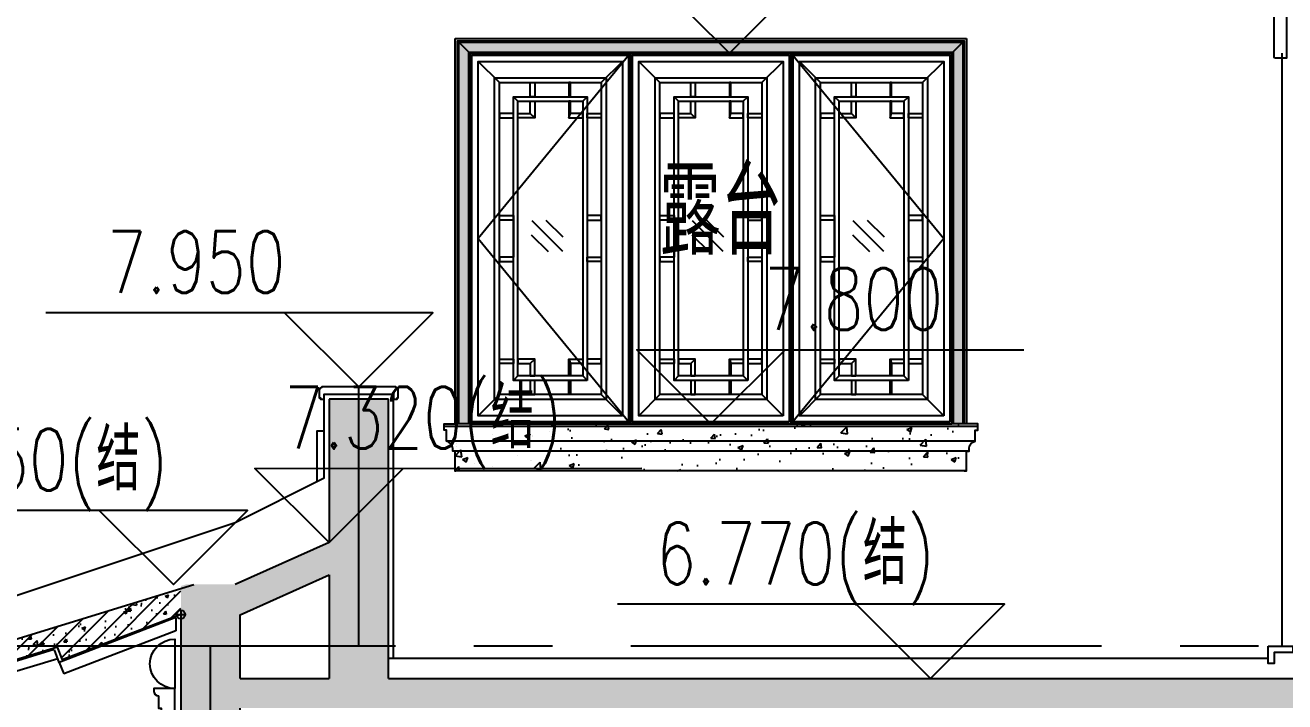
# Model space of a CAD drawing. Extents: x 296441 to 853063, y 459050 to 1117990.
# Drawn here: x 661229 to 666327, y 975146 to 977884 of the extents above; entities that cross this region are included whole.
import ezdxf

# ---------------------------------------------------------------- set-up
doc = ezdxf.new("R2010")
doc.units = 0
doc.header["$LTSCALE"] = 1000
for name, pattern in [('14-GRID$0$CENTER2', [28.575000000000003, 19.05, -3.175, 3.175, -3.175]), ('CENTER-1', [10, 6.25, -1.25, 1.25, -1.25]), ('E1-SECT-6.000-16-24$0$HIDDEN2', [4.762499999999999, 3.175, -1.5875]), ('HIDDEN', [0.375, 0.25, -0.125])]:
    doc.linetypes.add(name, pattern=pattern)
for name, color, linetype in [('0-hatch', 8, 'Continuous'), ('00-景观-剖', 6, 'Continuous'), ('00-景观-看', 7, 'Continuous'), ('12-SEC1$0$CT-01-S$0$A-ELEV-HEVY', 2, 'Continuous'), ('12-SEC1$0$E1-SECT-6.000-16-24$0$A-WALL', 1, 'Continuous'), ('12-SEC1$0$E1-SECT-6.000-16-24$0$CT-01-S$0$A-ELEV-HEVY', 2, 'Continuous'), ('14-ELEV$0$G-XREF', 2, 'Continuous'), ('14-GRID$0$G-GRID', 9, '14-GRID$0$CENTER2'), ('1wt', 30, 'Continuous'), ('95', 95, 'Continuous'), ('DIM_IDEN', 3, 'Continuous'), ('E1-SECT-6.000-16-24$0$$0$A-ELEV-HEVY', 2, 'Continuous'), ('E1-SECT-6.000-16-24$0$4HATCH(填充)', 254, 'Continuous'), ('E1-SECT-6.000-16-24$0$A-ELEV-HDDN', 161, 'E1-SECT-6.000-16-24$0$HIDDEN2'), ('E1-SECT-6.000-16-24$0$A-ELEV-HEVY', 2, 'Continuous'), ('E1-SECT-6.000-16-24$0$A-ELEV-MEDM', 4, 'Continuous'), ('E1-SECT-6.000-16-24$0$A-ELEV-MEDM-HEVY', 2, 'Continuous'), ('E1-SECT-6.000-16-24$0$A-ELEV-XTHIN', 5, 'Continuous'), ('E1-SECT-6.000-16-24$0$A-SECT-FNSH', 6, 'Continuous'), ('E1-SECT-6.000-16-24$0$A-SECT-WOOD', 17, 'Continuous'), ('E1-SECT-6.000-16-24$0$A-WALL', 1, 'Continuous'), ('E1-SECT-6.000-16-24$0$J04$0$A-DETL-FNSH', 6, 'Continuous'), ('E1-SECT-6.000-16-24$0$XJ-01-S$0$A-DETL-STONE', 42, 'Continuous'), ('E1-TEXT-SECT$0$A-ANNO-LEVL', 3, 'Continuous'), ('E1-TEXT-SECT$0$A-ANNO-LEVL-TEXT', 255, 'Continuous'), ('E1-TEXT-SECT$0$A-ROOM-IDEN', 4, 'Continuous'), ('WALL-TYPE-D-2$0$A-ELEV-MEDM-HEVY', 2, 'Continuous'), ('ZT0_默认图层-----PM、LM、DY、JD', 7, 'Continuous'), ('ZT1_通用--Wall---PM、LM、DY、JD', 5, 'Continuous'), ('ZT1_通用--填充---PM、LM、DY、JD', 8, 'Continuous'), ('ZT3_辅材--其他---------------JD', 1, 'Continuous'), ('ZT3_面板--石材板-PM、LM、DY、JD', 45, 'Continuous'), ('ZT批注[疑问]', 1, 'Continuous'), ('主框线', 4, 'Continuous'), ('副框内口线', 6, 'Continuous'), ('花格栅', 6, 'Continuous'), ('铝合金花格条', 5, 'Continuous')]:
    doc.layers.add(name, color=color, linetype=linetype)
doc.layers.add('3GC(钢型材)', color=40, linetype='Continuous', plot=False)
doc.styles.add('E1-TEXT-SECT$0$GOA_01_thin_0.75', font='romans.shx', dxfattribs={"width": 0.75, "bigfont": 'hzdx.shx'})

# ---------------------------------------------------------------- blocks, each defined once
blk = doc.blocks.new('E1-TEXT-SECT')
at = {"layer": 'E1-TEXT-SECT$0$A-ANNO-LEVL'}
for points in [[(5399.999999775901, 9600.00497797958), (5099.999999778345, 9300.004977979348), (4799.999999778694, 9600.004977979464), (6366.129712378955, 9600.004977979464)], [(3300.000000235625, 8249.999999808497), (3600.000000235974, 7949.999999808148), (3900.00000023318, 8249.999999809079), (2333.870287632919, 8249.999999809079)], [(5325.000000112108, 8100.004977257457), (5025.000000109314, 7800.004977257224), (4725.000000109314, 8100.004977258039), (6291.129712715163, 8100.004977257689)], [(3779.999999894178, 7619.999999897904), (3479.999999896274, 7319.999999897322), (3179.999999896041, 7619.99999989802), (4746.129712496651, 7619.99999989802)], [(2550.00689230056, 7450.002272194833), (2850.006892300909, 7150.002272194368), (3150.00689230056, 7450.002272195066), (1583.877179696574, 7450.00227219495)], [(5613.451453823945, 7069.999999994179), (5913.451453823945, 6769.99999999383), (6213.451453823945, 7069.999999993714), (4647.321741220891, 7069.999999993714)]]:
    blk.add_lwpolyline(points, dxfattribs=at)
at = {"layer": 'E1-TEXT-SECT$0$A-ANNO-LEVL-TEXT', "style": 'E1-TEXT-SECT$0$GOA_01_thin_0.75', "width": 0.75}
for s, p in [('7.950', (2580.088807205088, 8330.129222756485)), ('7.800', (5241.339764570817, 8180.134200205328)), ('7.320(结)', (3298.413662777049, 7700.129222846241)), ('7.150(结)', (1702.290842577233, 7530.131495143054)), ('6.770(结)', (4804.320587904542, 7150.129222941352))]:
    blk.add_text(s, height=250.0000000000002, dxfattribs=at).set_placement(p)
at = {"layer": 'E1-TEXT-SECT$0$A-ROOM-IDEN', "style": 'E1-TEXT-SECT$0$GOA_01_thin_0.75', "width": 0.75}
blk.add_text('露台', height=350, dxfattribs=at).set_placement((4815.999999996624, 8484.24379809748))
blk = doc.blocks.new('E1-SECT-6.000-16-24$0$cfdhf')
at = {"layer": 'E1-SECT-6.000-16-24$0$$0$A-ELEV-HEVY'}
blk.add_lwpolyline([(-1.164153218269348e-10, -190.000317406375), (9.999999999883585, -190.000317406375), (9.999999999883585, -110.000317406375), (19.99999999988358, -110.000317406375), (19.99999999988358, -100.000317406375, -0.3620499351813308), (44.99999999988358, -70.00031740637496), (44.99999999988358, -25.00031740637496), (54.99999999988358, -25.00031740637496), (54.99999999988358, -0.0003174063749611378), (0, 0.006060618790797889)], format="xyb", dxfattribs=at)
blk = doc.blocks.new('A$C426C509B')
at = {"layer": '00-景观-看'}
h = blk.add_hatch(dxfattribs=at)
h.set_pattern_fill('木纹03', color=8, scale=50, angle=0.6251909439441085, style=0)
h.set_pattern_definition([(0.6251909439440818, (-1958460.449871429, -140142.0714035945), (98.90290447459256, 101.0851892538646), [5, -95]), (90.62519094394375, (-1958420.83415252, -140106.637030236), (-101.0851892538646, 98.90290447459256), [9.99999999999998, -89.99999999999984]), (45.62519094394411, (-1958440.723847654, -140116.8546634004), (-1.091131925530312, 99.99308791672097), [7.069999999999999, -21.21, 7.069999999999999, -14.14, 49.49999999999999, -42.49999999999999]), (45.62519094394411, (-1958465.395016653, -140147.1256630572), (-1.091142389656762, 99.99404686613094), [7.071, -14.142, 7.071, -113.1]), (45.62519094394411, (-1958430.50621449, -140136.7443585342), (-1.091142389656762, 99.99404686613094), [7.071, -134.3503562]), (45.62519094394411, (-1958420.452252684, -140141.6349466385), (-1.091142389656762, 99.99404686613094), [7.071, -134.3503562]), (45.62519094394411, (-1958435.560473952, -140131.7992133107), (-1.091142389656762, 99.99404686613094), [7.071, -134.3503562]), (45.62519094394411, (-1958440.614733415, -140126.8540680869), (-1.091142389656762, 99.99404686613094), [14.142, -127.2793562]), (45.62519094394411, (-1958416.434578491, -140051.5857473414), (-1.091142389656762, 99.99404686613094), [14.142, -127.2793562]), (45.62519094394411, (-1958450.668695221, -140121.9634799827), (-1.091142389656762, 99.99404686613094), [28.284, -113.1373562]), (45.62519094394411, (-1958455.722954683, -140117.0183347589), (-1.091142389656762, 99.99404686613094), [28.284, -113.1373562]), (45.62519094394411, (-1958391.054166939, -140086.3108781464), (-1.091142389656762, 99.99404686613094), [28.284, -113.1373562]), (45.62519094394411, (-1958460.831771265, -140107.0734871919), (-1.091142389656762, 99.99404686613094), [21.2132, -120.2081562]), (45.62519094394411, (-1958480.994251997, -140092.2926086402), (-1.091142389656762, 99.99404686613094), [21.2132, -120.2081562]), (45.62519094394411, (-1958470.885733072, -140102.1828990877), (-1.091142389656762, 99.99404686613094), [21.2132, -120.2081562]), (45.62519094394411, (-1958406.216945327, -140071.4754424752), (-1.091142389656762, 99.99404686613094), [35.35533999999999, -106.0660162]), (45.62519094394411, (-1958416.270907132, -140066.5848543709), (-1.091142389656762, 99.99404686613094), [35.35533999999999, -106.0660162]), (45.62519094394411, (-1958405.998716849, -140091.4742518479), (-1.091142389656762, 99.99404686613094), [49.4974746, -91.9238815]), (27.1902421439441, (-1958450.559580982, -140131.962884669), (99.99404686380144, 1.091142429640184), [11.180339, -212.426458]), (27.1902421439441, (-1958430.888114326, -140101.7464421319), (99.99404686380144, 1.091142429640184), [11.180339, -212.426458]), (27.1902421439441, (-1958435.77870243, -140111.8004039377), (99.99404686380144, 1.091142429640184), [11.180339, -212.426458]), (27.1902421439441, (-1958455.450169086, -140142.016846475), (99.99404686380144, 1.091142429640184), [22.36067999999999, -201.2461177]), (27.1902421439441, (-1958435.942373788, -140096.8012969082), (99.99404686380144, 1.091142429640184), [33.54101959999999, -190.0657781]), (27.1902421439441, (-1958445.996335595, -140091.9107088039), (99.99404686380144, 1.091142429640184), [44.7213595, -178.8854382]), (27.1902421439441, (-1958456.0502974, -140087.0201206997), (99.99404686380144, 1.091142429640184), [44.7213595, -178.8854382]), (27.1902421439441, (-1958471.376747147, -140057.1855779986), (99.99404686380144, 1.091142429640184), [44.7213595, -178.8854382]), (27.1902421439441, (-1958471.267632908, -140067.1849826851), (99.99404686380144, 1.091142429640184), [55.90169999999999, -167.7050977]), (27.1902421439441, (-1958466.158816326, -140077.1298302521), (99.99404686380144, 1.091142429640184), [55.90169999999999, -167.7050977]), (64.06013976394412, (-1958430.724442967, -140116.7455491615), (-1.091142384536556, 99.99404686429361), [11.18033899999995, -212.4264579999993]), (64.06013976394412, (-1958445.614435758, -140126.9086252064), (-1.091142384536556, 99.99404686429361), [11.18033899999995, -212.4264579999993]), (64.06013976394412, (-1958460.449871429, -140142.0714035945), (-1.091142384536556, 99.99404686429361), [22.3606799999999, -201.2461176999993]), (64.06013976394412, (-1958430.615328729, -140126.744953848), (-1.091142384536556, 99.99404686429361), [22.3606799999999, -201.2461176999993]), (64.06013976394412, (-1958470.394718996, -140147.1802201765), (-1.091142384536556, 99.99404686429361), [33.54101959999981, -190.0657780999993]), (64.06013976394412, (-1958480.394123683, -140147.2893344155), (-1.091142384536556, 99.99404686429361), [44.72135949999982, -178.8854381999992]), (64.06013976394412, (-1958390.454038624, -140141.3076039217), (-1.091142384536556, 99.99404686429361), [44.72135949999982, -178.8854381999992]), (64.06013976394412, (-1958425.561069266, -140131.6900990717), (-1.091142384536556, 99.99404686429361), [44.72135949999982, -178.8854381999992]), (64.06013976394412, (-1958405.453145654, -140141.47127528), (-1.091142384536556, 99.99404686429361), [55.90169999999981, -167.7050976999992]), (64.06013976394412, (-1958415.50710746, -140136.580687176), (-1.091142384536556, 99.99404686429361), [55.90169999999981, -167.7050976999992])])
h.paths.add_polyline_path([(-1008.862377211452, 17.99464702466503), (-1027.955055010971, 12.03900646511465), (-977.3321102564223, -150.2487548242789), (-968.7701919549145, -147.5780080365948), (-969.1890783472918, -109.1905826558359)])
h.paths.add_polyline_path([(-969.1890783472918, -109.1905826558359), (-968.7701919549145, -147.5780080365948), (-958.2394324569032, -144.2931142647285)])
at = {"layer": 'ZT1_通用--填充---PM、LM、DY、JD'}
h = blk.add_hatch(dxfattribs=at)
h.set_pattern_fill('钢筋混凝土', color=256, scale=20)
h.set_pattern_definition([(45, (-983.7864997303113, -71.5139888424892), (-35.35533905932737, 35.35533905932738), []), (49.99999999999999, (-983.7864997303113, -71.5139888424892), (143.4520365201507, -12.55042699651902), [15, -165]), (355, (-983.7864997303113, -71.5139888424892), (-27.7502667226, 150.4384267400024), [12, -132]), (100.4514, (-971.8321637301706, -72.55985684250481), (115.7018763428043, 137.8879084121907), [12.748038, -140.2284224]), (46.18420000000002, (-983.7864997303113, -31.5139888424892), (213.4482097251289, -33.10380286580362), [22.49999999999994, -247.4999999999995]), (96.6356, (-965.9991507302038, -34.2726502425503), (186.9325411097407, 194.8235741800883), [19.1220576, -210.3426]), (351.1842, (-983.7864997303113, -31.5139888424892), (186.9323890267254, 194.8237201850649), [18, -198]), (21, (-963.7864997303113, -41.5139888424892), (119.3814104236923, -80.52377813306776), [15, -165]), (326.0000000000001, (-963.7864997303113, -41.5139888424892), (48.66306638431634, 145.0300090093706), [12, -132]), (71.4514, (-953.8380531300791, -48.22431004256941), (168.044525716298, 64.50609934199048), [12.748038, -140.2284224]), (37.50000000000001, (-983.7864997303113, -71.5139888424892), (2.431971063458134, 66.5787707662623), [0, -130.4, 0, -134, 0, -132.5]), (7.499999999999999, (-983.7864997303113, -71.5139888424892), (52.61390748842972, 78.88234237647205), [0, -76.39999999999999, 0, -127.4, 0, -50.5]), (327.5, (-1028.386499730404, -71.5139888424892), (106.7644872344818, -4.510974346875951), [0, -50, 0, -156, 0, -207]), (317.5, (-1048.386499730404, -71.5139888424892), (116.6372338684772, 20.02099646646354), [0, -65, 0, -103.6, 0, -147])])
h.paths.add_polyline_path([(-981.8829474039376, -1.256782362004742), (-983.7864997303113, 4.854736041510478), (-239.9999618642032, 232.7130178606603), (-239.9999618642032, 128.7431638084818), (-720.0000372938812, -55.51137969084084), (-739.7101990897208, -4.164649551035836), (-959.9999618642032, -71.5139888424892)])
at = {"layer": '00-景观-剖'}
blk.add_lwpolyline([(-1011.41098403139, 26.16948868986219), (-958.1943123177625, -144.4332796330564)], dxfattribs=at)
at = {"layer": '00-景观-剖', "ltscale": 0.04}
blk.add_lwpolyline([(-264.9999618646689, -171.2568361915182, -0.9999999999986356), (-264.9999618642032, 28.74316380848177), (-264.9999618642032, -171.2568361915182)], format="xyb", dxfattribs=at)
at = {"layer": '1wt'}
for p, q in [((-1011.677951598074, 26.74036939442158), (-1030.968134550843, 21.45432901219465)), ((-1030.9675638224, 21.5745248591993), (-977.3667987878434, -150.259575329721)), ((-977.3667987878434, -150.259575329721), (-958.1943123177625, -144.4332796330564))]:
    blk.add_line(p, q, dxfattribs=at)
at = {"layer": 'ZT0_默认图层-----PM、LM、DY、JD', "color": 0}
for p, q in [((-259.9997822283767, 62.15297741326503), (-714.2934310371056, -112.2340157087892)), ((-737.9238612703048, -50.67464031442069), (-961.1878064922057, -118.9332784321159)), ((-732.2118285144679, -65.55499438405968), (-714.2934310371056, -112.2340157087892))]:
    blk.add_line(p, q, dxfattribs=at)
at = {"layer": 'ZT0_默认图层-----PM、LM、DY、JD', "ltscale": 500}
blk.add_line((-961.1878064922057, -118.9332784321159), (-972.8826746805571, -80.68108819355257), dxfattribs=at)
at = {"layer": 'ZT1_通用--Wall---PM、LM、DY、JD'}
for p, q in [((-187.673548003193, 248.7431638084818), (-983.7864997303113, 4.854736041510478)), ((-239.9999618642032, 128.7431638084818), (-719.9999618637376, -55.51157301245257)), ((-983.7864997303113, 4.854736041510478), (-959.9999618642032, -71.5139888424892)), ((-739.7101990897208, -4.164649551035836), (-959.9999618642032, -71.5139888424892)), ((-739.9999618646689, -4.2532389217522), (-719.9999618651345, -55.51157300849445))]:
    blk.add_line(p, q, dxfattribs=at)
at = {"layer": 'ZT3_辅材--其他---------------JD'}
for p, q in [((-259.9997533727437, 115.7102381719742), (-732.2118285144679, -65.55499438405968)), ((-998.1013254993595, 0.4025349873118103), (-972.8826746805571, -80.68108819355257)), ((-752.2935831728391, -13.24023492448032), (-972.8826746810228, -80.68108819262125)), ((-732.2118285144679, -65.55499438405968), (-751.9220657395199, -14.20807092706673))]:
    blk.add_line(p, q, dxfattribs=at)
at = {"layer": 'ZT3_辅材--其他---------------JD', "ltscale": 500}
for p, q in [((-259.9997533727437, 115.7102381719742), (-259.9997822283767, 62.15297741326503)), ((-983.7864997303113, 4.854736041510478), (-998.1013254998252, 0.4025349873118103))]:
    blk.add_line(p, q, dxfattribs=at)
at = {"layer": 'ZT3_面板--石材板-PM、LM、DY、JD'}
blk.add_lwpolyline([(-330.0000815950334, -201.2568361915182), (-330.0000815950334, -251.2568361915182), (-320.0000815950334, -251.2568361915182), (-320.0000815950334, -401.2568361915182), (-310.0000815950334, -401.2568361915182, 0.414213562373095), (-290.0000815950334, -421.2568361915182), (-290.0000815950334, -461.2568361915182), (-265.0000815950334, -461.2568361915182), (-265.0000815950334, -171.2568361915182), (-350.0000815950334, -171.2568361915182), (-350.0000815950334, -181.2568361915182, 0.414213562373095)], format="xyb", close=True, dxfattribs=at)
at = {"layer": 'ZT批注[疑问]', "ltscale": 500}
for p, q in [((-257.6675495039672, 128.7431638084818), (-222.3323742244393, 128.7431638084818)), ((-239.9999618642032, 146.4107514484785), (-239.9999618642032, 111.075576168485))]:
    blk.add_line(p, q, dxfattribs=at)
blk.add_circle((-239.9999618642032, 128.7431638084818), 17.66758763999678, dxfattribs=at)
blk = doc.blocks.new('20191016165059')
at = {"layer": '00-景观-剖', "ltscale": 0.04}
blk.add_lwpolyline([(-25.02937989603379, 434.9786946337554, -0.9999999999986356), (-25.02937989556813, 634.9786946337554), (-25.02937989580096, 434.9786946337554)], format="xyb", dxfattribs=at)
at = {"layer": '00-景观-剖'}
blk.add_lwpolyline([(-25.02938043333415, 434.9791200943291), (-25.02950033193338, 284.9789022264304), (-55.02949853864266, 284.9789022264304), (-55.02939237009559, 439.5852220110537)], dxfattribs=at)
blk.add_lwpolyline([(-55.02939237009559, 439.5852037066652, 0.07632086551884654), (-25.02938043333415, 434.9791200943873)], format="xyb", dxfattribs=at)
blk.add_lwpolyline([(-75.02950033033267, -10.02109776707948), (-75.02950033146772, 279.9789022264304, -0.4142135623759364), (-70.02950033146772, 284.9789022264886), (-25.02950033193338, 284.9789022264304), (-25.02950042087468, -15.02109778131125), (-70.02950033164234, -15.02109776705038, -0.4142135622960039)], format="xyb", close=True, dxfattribs=at)
blk = doc.blocks.new('20200319102222')
at = {"layer": '0-hatch'}
h = blk.add_hatch(dxfattribs=at)
h.set_pattern_fill('AR-CONC', color=256, scale=2, angle=90, style=0)
h.set_pattern_definition([(140, (-314.0068126376718, -73.99994671251625), (0.3187817107780617, 3.64369337992008), [0.381, -4.191]), (85.00000000000001, (-314.0068126376718, -73.99994671251625), (-3.8211328576436, -0.7048565195133394), [0.3048, -3.3528]), (190.451, (-313.9802476377226, -73.69630671245977), (-3.502333756405838, 2.938850033319185), [0.3238, -3.5618]), (136.1842, (-315.0228126375005, -73.99994671251625), (0.8408465586545429, 5.421580817842598), [0.5714999999999936, -6.286499999999949]), (186.6356, (-314.9527426376007, -73.54814871237613), (-4.948511117800985, 4.748084689324743), [0.4857, -5.3427]), (81.18400000000004, (-315.0228126375005, -73.99994671251625), (-4.948502357211955, 4.748092116278678), [0.4572, -5.0292]), (110.9999999999999, (-314.7688126377761, -73.4919467123691), (2.04531037033525, 3.032297596707666), [0.3809999999999973, -4.190999999999956]), (56.00000000000004, (-314.7688126377761, -73.4919467123691), (-3.683759322446385, 1.236040566952942), [0.3048, -3.3528]), (161.4514, (-314.5983706377447, -73.23925671237521), (-1.638457154321149, 4.268329815402488), [0.3237999999999966, -3.561799999999973]), (127.5, (-314.0068126376718, -73.99994671251625), (-1.691100777463062, 0.06177206501183651), [0, -3.31216, 0, -3.4036, 0, -3.3655]), (97.49999999999989, (-314.0068126376718, -73.99994671251625), (-2.00361149636239, 1.336393250206115), [0, -1.94056, 0, -3.23596, 0, -1.2827]), (57.49999999999999, (-314.0068126376718, -75.1327867123764), (0.1145748798534689, 2.711811903337428), [0, -1.269999999999987, 0, -3.962399999999974, 0, -5.257799999999948]), (47.5, (-314.0068126376718, -75.64078671252355), (-0.5085298206666604, 2.962583627720361), [0, -1.651, 0, -2.63144, 0, -3.7338])])
edge = h.paths.add_edge_path()
edge.add_line((-285.0068126376718, -73.99991024238989), (-285.0068126376718, -72.49991024238989))
edge.add_line((-285.0068126376718, -72.49991024238989), (-302.5068126376718, -72.49994670180604))
edge.add_arc((-304.1304276701994, -64.12356173433363), 8.532288725516443, 169.0302515052566, 280.9697484947434, ccw=False)
edge.add_line((-312.5068126376718, -62.49994670180604), (-312.5068126376718, -42.49994670180604))
edge.add_line((-312.5068126376718, -42.49994670180604), (-307.5068126376718, -42.49994670180604))
edge.add_line((-307.5068126376718, -42.49994670180604), (-307.5068126376718, -62.49994670203887))
edge.add_arc((-303.3186201537028, -63.31175421806984), 4.266144362782136, 169.0302515077077, 280.9697484938272)
edge.add_line((-302.5068126376718, -67.49994670180604), (-285.0068126376718, -67.49993759696372))
edge.add_line((-285.0068126376718, -67.49993759673089), (-285.0068126376718, -65.99993759673089))
edge.add_line((-285.0068126376718, -65.99993759673089), (-302.5068126376718, -65.99994670157321))
edge.add_arc((-302.5068126376718, -62.49994670180604), 3.5, 180, 270, ccw=False)
edge.add_line((-306.0068126376718, -62.49994670180604), (-306.0068126376718, -40.99994670180604))
edge.add_line((-306.0068126376718, -40.99994670180604), (-314.0068126376718, -40.99994670180604))
edge.add_line((-314.0068126376718, -40.99994670180604), (-314.0068126376718, -62.49994670180604))
edge.add_arc((-304.1698302822188, -64.16296434612013), 9.9765650176489, 170.4044359908157, 279.5955640091843)
edge.add_line((-302.5068126376718, -73.99994670180604), (-285.0068126376718, -73.99991024238989))
h = blk.add_hatch(dxfattribs=at)
h.set_pattern_fill('AR-CONC', color=256, scale=2, angle=90, style=0)
h.set_pattern_definition([(140, (-13786.90973045304, -535.2733053569682), (0.3187817107780617, 3.64369337992008), [0.381, -4.191]), (85.00000000000001, (-13786.90973045304, -535.2733053569682), (-3.8211328576436, -0.7048565195133394), [0.3048, -3.3528]), (190.451, (-13786.88316545263, -534.9696653571445), (-3.502333756405838, 2.938850033319185), [0.3238, -3.5618]), (136.1842, (-13787.92573045287, -535.2733053569682), (0.8408465586545429, 5.421580817842598), [0.571499999999994, -6.286499999999952]), (186.6356, (-13787.85566045297, -534.8215073570609), (-4.948511117800985, 4.748084689324743), [0.4857, -5.3427]), (81.18400000000004, (-13787.92573045287, -535.2733053569682), (-4.948502357211955, 4.748092116278678), [0.4572, -5.0292]), (110.9999999999999, (-13787.67173045268, -534.7653053570539), (2.04531037033525, 3.032297596707666), [0.3809999999999974, -4.190999999999958]), (56.00000000000004, (-13787.67173045268, -534.7653053570539), (-3.683759322446385, 1.236040566952942), [0.3048, -3.3528]), (161.4514, (-13787.50128845265, -534.51261535706), (-1.638457154321149, 4.268329815402488), [0.3237999999999969, -3.561799999999975]), (127.5, (-13786.90973045304, -535.2733053569682), (-1.691100777463062, 0.06177206501183651), [0, -3.31216, 0, -3.4036, 0, -3.3655]), (97.49999999999993, (-13786.90973045304, -535.2733053569682), (-2.00361149636239, 1.336393250206115), [0, -1.94056, 0, -3.23596, 0, -1.2827]), (57.49999999999999, (-13786.90973045304, -536.4061453570612), (0.1145748798534689, 2.711811903337428), [0, -1.269999999999988, 0, -3.962399999999976, 0, -5.257799999999952]), (47.5, (-13786.90973045304, -536.9141453569755), (-0.5085298206666604, 2.962583627720361), [0, -1.651, 0, -2.63144, 0, -3.7338])])
h.paths.add_polyline_path([(-260.0068126167171, -72.49990144302137), (-210.0068126167171, -72.49990144302137), (-210.0068126167171, -67.49990144302137), (-260.0068126167171, -67.49990144302137), (-260.0068126167171, -65.99990144302137), (-208.5068126167171, -65.99990144302137), (-208.5068126167171, -73.99990144302137), (-260.0068126167171, -73.99990144302137)])
at = {"layer": '00-景观-看'}
h = blk.add_hatch(dxfattribs=at)
h.set_pattern_fill('木纹03', color=8, scale=50, angle=0.6251909439441085, style=0)
h.set_pattern_definition([(0.6251909439440818, (-1958480.456722203, -140140.8144776453), (98.90290447459256, 101.0851892538646), [5, -95]), (90.62519094394375, (-1958440.841003293, -140105.3801042868), (-101.0851892538646, 98.90290447459256), [9.99999999999998, -89.99999999999984]), (45.62519094394411, (-1958460.730698428, -140115.5977374513), (-1.091131925530312, 99.99308791672097), [7.069999999999999, -21.21, 7.069999999999999, -14.14, 49.49999999999999, -42.49999999999999]), (45.62519094394411, (-1958485.401867426, -140145.8687371081), (-1.091142389656762, 99.99404686613094), [7.071, -14.142, 7.071, -113.1]), (45.62519094394411, (-1958450.513065263, -140135.4874325851), (-1.091142389656762, 99.99404686613094), [7.071, -134.3503562]), (45.62519094394411, (-1958440.459103457, -140140.3780206894), (-1.091142389656762, 99.99404686613094), [7.071, -134.3503562]), (45.62519094394411, (-1958455.567324726, -140130.5422873616), (-1.091142389656762, 99.99404686613094), [7.071, -134.3503562]), (45.62519094394411, (-1958460.621584189, -140125.5971421378), (-1.091142389656762, 99.99404686613094), [14.142, -127.2793562]), (45.62519094394411, (-1958436.441429265, -140050.3288213923), (-1.091142389656762, 99.99404686613094), [14.142, -127.2793562]), (45.62519094394411, (-1958470.675545994, -140120.7065540336), (-1.091142389656762, 99.99404686613094), [28.284, -113.1373562]), (45.62519094394411, (-1958475.729805457, -140115.7614088098), (-1.091142389656762, 99.99404686613094), [28.284, -113.1373562]), (45.62519094394411, (-1958411.061017713, -140085.0539521973), (-1.091142389656762, 99.99404686613094), [28.284, -113.1373562]), (45.62519094394411, (-1958480.838622039, -140105.8165612428), (-1.091142389656762, 99.99404686613094), [21.2132, -120.2081562]), (45.62519094394411, (-1958501.001102771, -140091.035682691), (-1.091142389656762, 99.99404686613094), [21.2132, -120.2081562]), (45.62519094394411, (-1958490.892583845, -140100.9259731385), (-1.091142389656762, 99.99404686613094), [21.2132, -120.2081562]), (45.62519094394411, (-1958426.2237961, -140070.218516526), (-1.091142389656762, 99.99404686613094), [35.35533999999999, -106.0660162]), (45.62519094394411, (-1958436.277757906, -140065.3279284218), (-1.091142389656762, 99.99404686613094), [35.35533999999999, -106.0660162]), (45.62519094394411, (-1958426.005567622, -140090.2173258988), (-1.091142389656762, 99.99404686613094), [49.4974746, -91.9238815]), (27.1902421439441, (-1958470.566431756, -140130.7059587198), (99.99404686380144, 1.091142429640184), [11.180339, -212.426458]), (27.1902421439441, (-1958450.894965099, -140100.4895161828), (99.99404686380144, 1.091142429640184), [11.180339, -212.426458]), (27.1902421439441, (-1958455.785553204, -140110.5434779886), (99.99404686380144, 1.091142429640184), [11.180339, -212.426458]), (27.1902421439441, (-1958475.45701986, -140140.7599205258), (99.99404686380144, 1.091142429640184), [22.36067999999999, -201.2461177]), (27.1902421439441, (-1958455.949224562, -140095.544370959), (99.99404686380144, 1.091142429640184), [33.54101959999999, -190.0657781]), (27.1902421439441, (-1958466.003186368, -140090.6537828548), (99.99404686380144, 1.091142429640184), [44.7213595, -178.8854382]), (27.1902421439441, (-1958476.057148174, -140085.7631947505), (99.99404686380144, 1.091142429640184), [44.7213595, -178.8854382]), (27.1902421439441, (-1958491.38359792, -140055.9286520495), (99.99404686380144, 1.091142429640184), [44.7213595, -178.8854382]), (27.1902421439441, (-1958491.274483682, -140065.928056736), (99.99404686380144, 1.091142429640184), [55.90169999999999, -167.7050977]), (27.1902421439441, (-1958486.165667099, -140075.872904303), (99.99404686380144, 1.091142429640184), [55.90169999999999, -167.7050977]), (64.06013976394412, (-1958450.731293741, -140115.4886232123), (-1.091142384536556, 99.99404686429361), [11.18033899999995, -212.4264579999993]), (64.06013976394412, (-1958465.621286532, -140125.6516992573), (-1.091142384536556, 99.99404686429361), [11.18033899999995, -212.4264579999993]), (64.06013976394412, (-1958480.456722203, -140140.8144776453), (-1.091142384536556, 99.99404686429361), [22.3606799999999, -201.2461176999993]), (64.06013976394412, (-1958450.622179502, -140125.4880278988), (-1.091142384536556, 99.99404686429361), [22.3606799999999, -201.2461176999993]), (64.06013976394412, (-1958490.40156977, -140145.9232942273), (-1.091142384536556, 99.99404686429361), [33.54101959999981, -190.0657780999993]), (64.06013976394412, (-1958500.400974456, -140146.0324084663), (-1.091142384536556, 99.99404686429361), [44.72135949999982, -178.8854381999992]), (64.06013976394412, (-1958410.460889398, -140140.0506779726), (-1.091142384536556, 99.99404686429361), [44.72135949999982, -178.8854381999992]), (64.06013976394412, (-1958445.567920039, -140130.4331731226), (-1.091142384536556, 99.99404686429361), [44.72135949999982, -178.8854381999992]), (64.06013976394412, (-1958425.459996427, -140140.2143493309), (-1.091142384536556, 99.99404686429361), [55.90169999999981, -167.7050976999992]), (64.06013976394412, (-1958435.513958233, -140135.3237612268), (-1.091142384536556, 99.99404686429361), [55.90169999999981, -167.7050976999992])])
h.paths.add_polyline_path([(-1028.86922798492, 19.25157297379337), (-1047.961905784439, 13.295932414243), (-997.3389610298909, -148.9918288751505), (-988.7770427283831, -146.3210820874665), (-989.1959291207604, -107.9336567067076)])
h.paths.add_polyline_path([(-989.1959291207604, -107.9336567067076), (-988.7770427283831, -146.3210820874665), (-978.2462832303718, -143.0361883156002)])
at = {"layer": 'ZT1_通用--填充---PM、LM、DY、JD'}
h = blk.add_hatch(dxfattribs=at)
h.set_pattern_fill('钢筋混凝土', color=256, scale=20)
h.set_pattern_definition([(45, (-1003.79335050378, -70.25706289336085), (-35.35533905932737, 35.35533905932738), []), (49.99999999999999, (-1003.79335050378, -70.25706289336085), (143.4520365201507, -12.55042699651902), [15, -165]), (355, (-1003.79335050378, -70.25706289336085), (-27.7502667226, 150.4384267400024), [12, -132]), (100.4514, (-991.8390145036392, -71.30293089337647), (115.7018763428043, 137.8879084121907), [12.748038, -140.2284224]), (46.18420000000002, (-1003.79335050378, -30.25706289336085), (213.4482097251289, -33.10380286580362), [22.49999999999994, -247.4999999999995]), (96.6356, (-986.0060015036725, -33.01572429342195), (186.9325411097407, 194.8235741800883), [19.1220576, -210.3426]), (351.1842, (-1003.79335050378, -30.25706289336085), (186.9323890267254, 194.8237201850649), [18, -198]), (21, (-983.79335050378, -40.25706289336085), (119.3814104236923, -80.52377813306776), [15, -165]), (326.0000000000001, (-983.79335050378, -40.25706289336085), (48.66306638431634, 145.0300090093706), [12, -132]), (71.4514, (-973.8449039035477, -46.96738409344107), (168.044525716298, 64.50609934199048), [12.748038, -140.2284224]), (37.50000000000001, (-1003.79335050378, -70.25706289336085), (2.431971063458134, 66.5787707662623), [0, -130.4, 0, -134, 0, -132.5]), (7.499999999999999, (-1003.79335050378, -70.25706289336085), (52.61390748842972, 78.88234237647205), [0, -76.39999999999999, 0, -127.4, 0, -50.5]), (327.5, (-1048.393350503873, -70.25706289336085), (106.7644872344818, -4.510974346875951), [0, -50, 0, -156, 0, -207]), (317.5, (-1068.393350503873, -70.25706289336085), (116.6372338684772, 20.02099646646354), [0, -65, 0, -103.6, 0, -147])])
h.paths.add_polyline_path([(-1001.889798177406, 0.0001435871236026287), (-1003.79335050378, 6.111661990638822), (-260.0068126376718, 233.9699438095558), (-260.0068126376718, 130.0000897576101), (-740.0068880673498, -54.2544537417125), (-759.7170498631895, -2.907723601907492), (-980.0068126376718, -70.25706289336085)])
at = {"color": 3, "linetype": 'HIDDEN', "ltscale": 0.04}
blk.add_lwpolyline([(-285.0068126376718, -72.49991024238989), (-304.5068126376718, -72.49994670180604, -0.4142135623752261), (-312.5068126376718, -64.49994670180604), (-312.5068126376718, -42.49994670180604), (-307.5068126376718, -42.49994670180604), (-307.5068126376718, -63.49994670180604, 0.4142135623816194), (-303.5068126376718, -67.49994670180604), (-285.0068126376718, -67.49991024238989), (-285.0068126376718, -65.99991024238989), (-303.5068126376718, -65.99994670180604, -0.4142135623765048), (-306.0068126376718, -63.49994670180604), (-306.0068126376718, -40.99994670180604), (-314.0068126376718, -40.99994670180604), (-314.0068126376718, -64.49994670180604, 0.4142135623713005), (-304.5068126376718, -73.99994670180604), (-285.0068126376718, -73.99991024238989)], format="xyb", close=True, dxfattribs=at)
blk.add_lwpolyline([(-260.0068126167171, -72.49990144302137), (-210.0068126167171, -72.49990144302137), (-210.0068126167171, -67.49990144302137), (-260.0068126167171, -67.49990144302137), (-260.0068126167171, -65.99990144302137), (-208.5068126167171, -65.99990144302137), (-208.5068126167171, -73.99990144302137), (-260.0068126167171, -73.99990144302137)], close=True, dxfattribs=at)
at = {"layer": '00-景观-剖'}
blk.add_lwpolyline([(-1031.417834804859, 27.42641463899054), (-978.2011630912311, -143.176353683928)], dxfattribs=at)
at = {"layer": '00-景观-剖', "ltscale": 0.04}
blk.add_lwpolyline([(-285.0068126381375, -169.9999102423899, -0.9999999999986356), (-285.0068126376718, 30.00008975761011), (-285.0068126376718, -169.9999102423899)], format="xyb", dxfattribs=at)
at = {"layer": '12-SEC1$0$E1-SECT-6.000-16-24$0$A-WALL'}
blk.add_line((-260.0068126376718, 130.0000770087354), (-260.0068126376718, -179.9999229912646), dxfattribs=at)
at = {"layer": '12-SEC1$0$E1-SECT-6.000-16-24$0$CT-01-S$0$A-ELEV-HEVY'}
blk.add_lwpolyline([(-39.99992024479434, 499.9771275341045), (-1211.431382395327, 109.4999734838493), (-1189.999920244794, 45.20558703201823), (-1189.999920244794, -100.0228724658955), (-1169.999920244794, -100.0228724658955), (-1169.999920244794, -0.02287246589548886), (-1134.868250050116, -0.02287246589548886), (-1068.201583383139, -200.0228724658955)], dxfattribs=at)
at = {"layer": '1wt'}
for p, q in [((-1031.684802371543, 27.99729534354992), (-1050.974985324312, 22.71125496132299)), ((-1050.974414595868, 22.83145080832765), (-997.373649561312, -149.0026493805926)), ((-997.373649561312, -149.0026493805926), (-978.2011630912311, -143.176353683928))]:
    blk.add_line(p, q, dxfattribs=at)
at = {"layer": '3GC(钢型材)', "ltscale": 0.04}
blk.add_lwpolyline([(-312.5068126376718, -42.49994670180604), (-312.5068126376718, -64.49994670180604, 0.4142135623730951), (-304.5068126376718, -72.49994670180604), (-210.0068126167171, -72.49990144302137), (-210.0068126167171, -67.49990144302137), (-303.5068126376718, -67.49994670180604, -0.4142135623730951), (-307.5068126376718, -63.49994670180604), (-307.5068126376718, -42.49994670180604)], format="xyb", close=True, dxfattribs=at)
at = {"layer": 'ZT0_默认图层-----PM、LM、DY、JD', "color": 0}
for p, q in [((-280.0066330018453, 63.40990336239338), (-734.3002818105742, -110.9770897596609)), ((-757.9307120437734, -49.41771436529234), (-981.1946572656743, -117.6763524829876)), ((-752.2186792879365, -64.29806843493134), (-734.3002818105742, -110.9770897596609))]:
    blk.add_line(p, q, dxfattribs=at)
at = {"layer": 'ZT0_默认图层-----PM、LM、DY、JD', "ltscale": 500}
blk.add_line((-981.1946572656743, -117.6763524829876), (-992.8895254540257, -79.42416224442422), dxfattribs=at)
at = {"layer": 'ZT1_通用--Wall---PM、LM、DY、JD'}
for p, q in [((-207.6803987766616, 250.0000897576101), (-1003.79335050378, 6.111661990638822)), ((-260.0068126376718, 130.0000897576101), (-740.0068126372062, -54.25464706332423)), ((-1003.79335050378, 6.111661990638822), (-980.0068126376718, -70.25706289336085)), ((-759.7170498631895, -2.907723601907492), (-980.0068126376718, -70.25706289336085)), ((-760.0068126381375, -2.996312972623855), (-740.0068126386032, -54.25464705936611))]:
    blk.add_line(p, q, dxfattribs=at)
at = {"layer": 'ZT3_辅材--其他---------------JD'}
for p, q in [((-280.0066041462123, 116.9671641208697), (-752.2186792879365, -64.29806843493134)), ((-1018.108176272828, 1.659460936440155), (-992.8895254540257, -79.42416224442422)), ((-772.3004339463077, -11.98330897535197), (-992.8895254544914, -79.4241622434929)), ((-752.2186792879365, -64.29806843493134), (-771.9289165129885, -12.95114497770555))]:
    blk.add_line(p, q, dxfattribs=at)
at = {"layer": 'ZT3_辅材--其他---------------JD', "ltscale": 500}
for p, q in [((-280.0066041462123, 116.9671641208697), (-280.0066330018453, 63.40990336239338)), ((-1003.79335050378, 6.111661990638822), (-1018.108176273294, 1.659460936440155))]:
    blk.add_line(p, q, dxfattribs=at)
at = {"layer": 'ZT批注[疑问]', "ltscale": 500}
for p, q in [((-277.6744002774358, 130.0000897576101), (-242.3392249979079, 130.0000897576101)), ((-260.0068126376718, 147.6676773976069), (-260.0068126376718, 112.3325021176133))]:
    blk.add_line(p, q, dxfattribs=at)
blk.add_circle((-260.0068126376718, 130.0000897576101), 17.66758763999678, dxfattribs=at)
at = {"ltscale": 50}
blk.add_blockref('20191016165059', (-259.9774327422492, -604.9786048762035), dxfattribs=at)
blk = doc.blocks.new('单层玻璃')
at = {"layer": '95'}
for p, q in [((-1.216571543132886, -0.08520069334190339), (0.08520069322548807, 1.216571543191094)), ((-1.183139254106209, -1.183139254106209), (1.183139254106209, 1.183139254106209)), ((-0.08520069322548807, -1.216571543249302), (1.216571543132886, 0.08520069334190339))]:
    blk.add_line(p, q, dxfattribs=at)
blk = doc.blocks.new('20200327103007')
at = {"color": 8}
for p, q in [((118.8000094052404, -118.8000094052404), (33.00000940542668, -33.00000940519385)), ((531.1999905947596, -118.8000094052404), (616.999990595039, -33.00000940519385)), ((118.8000094052404, -1381.19999059476), (33.00000940542668, -1466.999990594806)), ((531.1999905947596, -1381.19999059476), (616.999990595039, -1466.999990594806))]:
    blk.add_line(p, q, dxfattribs=at)
blk.add_lwpolyline([(616.999990595039, -1466.999990594806), (33.00000940542668, -1466.999990594806), (33.00000940542668, -33.00000940519385), (616.999990595039, -33.00000940519385)], close=True)
at = {"color": 2, "ltscale": 250}
blk.add_lwpolyline([(531.1999905947596, -1381.19999059476), (118.8000094052404, -1381.19999059476), (118.8000094052404, -118.8000094052404), (531.1999905947596, -118.8000094052404)], close=True, dxfattribs=at)
at = {"layer": '主框线'}
blk.add_lwpolyline([(642, -1492), (8, -1492), (8, -8), (642, -8)], close=True, dxfattribs=at)
at = {"layer": '副框内口线', "linetype": 'CENTER-1', "ltscale": 40}
blk.add_lwpolyline([(650, -1500), (0, -1500), (0, 0), (650, 0)], close=True, dxfattribs=at)
at = {"layer": '花格栅', "color": 6, "ltscale": 250}
blk.add_lwpolyline([(551.1999905947596, -1401.19999059476), (98.80000940524042, -1401.19999059476), (98.80000940524042, -98.80000940524042), (551.1999905947596, -98.80000940524042)], close=True, dxfattribs=at)
at = {"layer": '铝合金花格条'}
for p, q in [((175.800009411294, -675), (175.8000094103627, -825)), ((474.1999905924313, -675), (474.1999905915, -825))]:
    blk.add_line(p, q, dxfattribs=at)
for points in [[(243.8000094075687, -118.8000094013987), (261.8000094075687, -118.8000094004674), (261.8000094103627, -175.8000094004674), (243.8000094103627, -175.8000094013987)], [(406.1999905942939, -118.8000094013987), (400.1999905942939, -118.8000094004674), (400.1999905915, -175.8000094004674), (406.1999905915, -175.8000094013987)], [(474.1999905915, -1324.19999059476), (175.8000094103627, -1324.19999059476), (175.8000094103627, -175.8000094055897), (474.1999905915, -175.8000094055897)], [(456.1999905915, -1306.19999059476), (193.8000094103627, -1306.19999059476), (193.8000094103627, -193.8000094055897), (456.1999905915, -193.8000094055897)], [(118.8000094061717, -243.8000094027957), (118.8000094052404, -261.8000094027957), (175.8000094052404, -261.8000094055897), (175.8000094061717, -243.8000094055897)], [(531.1999905947596, -243.8000094027957), (531.1999905956909, -261.8000094027957), (474.1999905956909, -261.8000094055897), (474.1999905947596, -243.8000094055897)], [(175.800009411294, -675), (118.800009411294, -675), (118.800009411294, -657), (175.800009411294, -657)], [(474.1999905915, -675), (531.1999905915, -675), (531.1999905915, -657), (474.1999905915, -657)], [(175.800009411294, -825), (118.800009411294, -825), (118.800009411294, -843), (175.800009411294, -843)], [(474.1999905915, -825), (531.1999905915, -825), (531.1999905915, -843), (474.1999905915, -843)], [(118.8000094061717, -1256.199990597088), (118.8000094052404, -1238.199990597088), (175.8000094052404, -1238.199990594294), (175.8000094061717, -1256.199990594294)], [(531.1999905947596, -1256.199990597554), (531.1999905956909, -1238.199990597554), (474.1999905956909, -1238.19999059476), (474.1999905947596, -1256.19999059476)], [(243.8000094075687, -1381.199990598951), (261.8000094075687, -1381.199990599882), (261.8000094103627, -1324.199990599882), (243.8000094103627, -1324.199990598951)], [(406.1999905942939, -1381.199990598951), (400.1999905942939, -1381.199990599882), (400.1999905915, -1324.199990599882), (406.1999905915, -1324.199990598951)]]:
    blk.add_lwpolyline(points, close=True, dxfattribs=at)
for points in [[(193.8000094103627, -193.8000094055897), (175.8000094103627, -175.8000094055897)], [(261.8000094094314, -261.8000094055897), (243.8000094094314, -243.8000094055897), (243.8000094094314, -193.8000094055897), (261.8000094094314, -193.8000094055897), (261.8000094094314, -261.8000094055897), (193.8000094094314, -261.8000094055897), (193.8000094094314, -243.8000094055897), (243.8000094094314, -243.8000094055897)], [(400.1999905924313, -261.8000094055897), (406.1999905924313, -243.8000094055897), (406.1999905924313, -193.8000094055897), (400.1999905924313, -193.8000094055897), (400.1999905924313, -261.8000094055897), (456.1999905924313, -261.8000094055897), (456.1999905924313, -243.8000094055897), (406.1999905924313, -243.8000094055897)], [(456.1999905915, -193.8000094055897), (474.1999905915, -175.8000094055897)], [(261.8000094094314, -1238.19999059476), (243.8000094094314, -1256.19999059476), (243.8000094094314, -1306.19999059476), (261.8000094094314, -1306.19999059476), (261.8000094094314, -1238.19999059476), (193.8000094094314, -1238.19999059476), (193.8000094094314, -1256.19999059476), (243.8000094094314, -1256.19999059476)], [(400.1999905924313, -1238.19999059476), (406.1999905924313, -1256.19999059476), (406.1999905924313, -1306.19999059476), (400.1999905924313, -1306.19999059476), (400.1999905924313, -1238.19999059476), (456.1999905924313, -1238.19999059476), (456.1999905924313, -1256.19999059476), (406.1999905924313, -1256.19999059476)]]:
    blk.add_lwpolyline(points, dxfattribs=at)
at = {"layer": '铝合金花格条', "elevation": -0.06302419923047158}
for points in [[(193.8000094103627, -1306.19999059476), (175.8000094103627, -1324.19999059476)], [(456.1999905915, -1306.19999059476), (474.1999905915, -1324.19999059476)]]:
    blk.add_lwpolyline(points, dxfattribs=at)
at = {"extrusion": (0, 0, -1), "xscale": 52.5, "yscale": 52.5, "zscale": -52.5}
blk.add_blockref('单层玻璃', (-313.1052317788854, -740.4806957957335), dxfattribs=at)
blk = doc.blocks.new('20200327152114')
at = {"ltscale": 1000}
blk.add_lwpolyline([(0, -1500), (1950, -1500), (1950, 0), (0, 0)], close=True, dxfattribs=at)
for points in [[(650, 0), (33.00000940542668, -750), (650, -1500)], [(1300, 0), (1916.999990594573, -750), (1300, -1500)]]:
    blk.add_lwpolyline(points, dxfattribs=at)
for p in [(0, 0), (650, 0), (1300, 0)]:
    blk.add_blockref('20200327103007', p, dxfattribs=at)

msp = doc.modelspace()

# ---------------------------------------------------------------- hatches: boundary and pattern name
at = {"layer": 'E1-SECT-6.000-16-24$0$4HATCH(填充)'}
h = msp.add_hatch(color=256, dxfattribs=at)
h.paths.add_polyline_path([(662459.1753485136, 975240.8615252336), (662099.1753485136, 975240.8615252336), (662099.1753485136, 975498.3478528534), (662459.1753485136, 975659.4005205499)], flags=16)
h.paths.add_polyline_path([(661859.1753485138, 975614.6116672524), (661859.1753485136, 974830.8615194571), (662099.1753485136, 974830.8615194571), (662099.1753485136, 975120.8615252336), (666359.1753485136, 975120.8615252336), (666359.1753485136, 974740.8615252336), (666599.1753485136, 974740.8615252336), (666599.1753485136, 975120.8615252336), (670559.1753485136, 975120.8615252336), (670559.1753485136, 974740.8615252336), (670799.1753485136, 974740.8615252336), (670799.1753485136, 975240.8615252336), (666599.1753485285, 975240.8615252336), (666599.1753485285, 975320.8615252336), (666359.1742143742, 975320.8615252336), (666359.1742143742, 975240.8615252336), (662699.1753485136, 975240.8615252336), (662699.1753485136, 976370.8615251496), (662459.1753485136, 976370.8615251496), (662459.1753485136, 975790.8615252336), (662079.1805129842, 975620.8637975308), (661879.1821654047, 975620.8637975308)])
at = {"layer": 'ZT1_通用--填充---PM、LM、DY、JD', "ltscale": 1000}
h = msp.add_hatch(dxfattribs=at)
h.set_pattern_fill('混凝土', color=256, scale=15)
h.set_pattern_definition([(49.99999999999999, (662979.1753485136, 976270.864909587), (107.589027390113, -9.412820247389266), [11.25, -123.75]), (355, (662979.1753485136, 976270.864909587), (-20.81270004195, 112.8288200550018), [9, -99]), (100.4514, (662988.1411005136, 976270.080508587), (86.77640725710323, 103.415931309143), [9.5610285, -105.1713168]), (46.18420000000002, (662979.1753485136, 976300.864909587), (160.0861572938467, -24.82785214935271), [16.87499999999994, -185.6249999999995]), (96.6356, (662992.5158602636, 976298.795913537), (140.1994058323055, 146.1176806350663), [14.3415432, -157.75695]), (351.1842, (662979.1753485136, 976300.864909587), (140.1992917700441, 146.1177901387987), [13.5, -148.5]), (21, (662994.1753485136, 976293.364909587), (89.53605781776925, -60.39283359980082), [11.25, -123.75]), (326.0000000000001, (662994.1753485136, 976293.364909587), (36.49729978823726, 108.772506757028), [9, -99]), (71.4514, (663001.6366834635, 976288.3321686869), (126.0333942872235, 48.37957450649286), [9.5610285, -105.1713168]), (37.50000000000001, (662979.1753485136, 976270.864909587), (1.8239782975936, 49.93407807469672), [0, -97.8, 0, -100.5, 0, -99.375]), (7.499999999999999, (662979.1753485136, 976270.864909587), (39.46043061632229, 59.16175678235403), [0, -57.3, 0, -95.55, 0, -37.875]), (327.5, (662945.7253485135, 976270.864909587), (80.07336542586135, -3.383230760156963), [0, -37.5, 0, -117, 0, -155.25]), (317.5, (662930.7253485135, 976270.864909587), (87.47792540135794, 15.01574734984766), [0, -48.75, 0, -77.69999999999999, 0, -110.25])])
h.paths.add_polyline_path([(662979.1753485136, 976270.864909587), (662979.3730668578, 976270.8649348079), (662979.1753485136, 977820.8615252336), (665029.1753485136, 977820.8615252336), (665029.1753485136, 976270.8665025984), (664979.1753485136, 976270.864909587), (664979.1753485136, 977770.8615252336), (663029.1703711542, 977770.866502593), (663029.1753485155, 976270.8665025984)])
h = msp.add_hatch(dxfattribs=at)
h.set_pattern_fill('混凝土', color=256, scale=30)
h.set_pattern_definition([(49.99999999999999, (662969.1753485174, 976080.859807167), (215.178054780226, -18.82564049477853), [22.5, -247.5]), (355, (662969.1753485174, 976080.859807167), (-41.6254000839, 225.6576401100035), [18, -198]), (100.4514, (662987.1068525173, 976079.291005167), (173.5528145142065, 206.8318626182861), [19.122057, -210.3426336]), (46.18420000000002, (662969.1753485174, 976140.859807167), (320.1723145876933, -49.65570429870542), [33.74999999999999, -371.2499999999999]), (96.6356, (662995.8563720174, 976136.721815067), (280.398811664611, 292.2353612701325), [28.6830864, -315.5139]), (351.1842, (662969.1753485174, 976140.859807167), (280.3985835400882, 292.2355802775974), [27, -297]), (21, (662999.1753485174, 976125.859807167), (179.0721156355385, -120.7856671996016), [22.5, -247.5]), (326.0000000000001, (662999.1753485174, 976125.859807167), (72.99459957647451, 217.5450135140559), [18, -198]), (71.4514, (663014.0980184174, 976115.794325367), (252.066788574447, 96.75914901298572), [19.122057, -210.3426336]), (37.50000000000001, (662969.1753485174, 976080.859807167), (3.647956595187201, 99.86815614939344), [0, -195.6, 0, -201, 0, -198.75]), (7.499999999999999, (662969.1753485174, 976080.859807167), (78.92086123264458, 118.3235135647081), [0, -114.6, 0, -191.1, 0, -75.75]), (327.5, (662902.2753485173, 976080.859807167), (160.1467308517227, -6.766461520313927), [0, -75, 0, -234, 0, -310.5]), (317.5, (662872.2753485173, 976080.859807167), (174.9558508027159, 30.03149469969532), [0, -97.5, 0, -155.4, 0, -220.5])])
h.paths.add_polyline_path([(662969.1753485174, 976080.859807167), (665041.6636293408, 976080.859807167), (665041.6636293408, 976270.864909587), (662969.1753485174, 976270.864909587)])

# ---------------------------------------------------------------- linework, layer by layer
at = {"layer": '12-SEC1$0$CT-01-S$0$A-ELEV-HEVY'}
msp.add_lwpolyline([(662079.1828116354, 975870.9610439016), (660907.7513494849, 975480.4838898514), (660929.1828116354, 975416.1895033995), (660929.1828116354, 975270.9610439016), (660949.1828116354, 975270.9610439016), (660949.1828116354, 975370.9610439016), (660984.3144818301, 975370.9610439016), (661050.9811484971, 975170.9610439016)], dxfattribs=at)
at = {"layer": '14-GRID$0$G-GRID', "color": 8, "ltscale": 0.1}
for p, q in [((662579.1753485136, 975370.8615252336), (662579.1753485136, 976420.8615251496)), ((677015.0315742352, 975370.8615252338), (649179.1753485434, 975370.8615252336)), ((661979.1753485285, 960270.8615252438), (661979.1753485285, 975370.8615252338))]:
    msp.add_line(p, q, dxfattribs=at)
at = {"layer": 'DIM_IDEN'}
msp.add_circle((664984.1753485127, 977775.8615252336), 0, dxfattribs=at)
at = {"layer": 'E1-SECT-6.000-16-24$0$A-ELEV-HDDN'}
msp.add_lwpolyline([(662969.1753485136, 976270.864909587), (662969.1753485136, 977830.8615252336), (665039.1753485136, 977830.8615252336), (665039.1753485136, 976270.8652269933)], dxfattribs=at)
at = {"layer": 'E1-SECT-6.000-16-24$0$A-ELEV-HEVY'}
for p, q in [((665041.6636293408, 976270.864909587), (662966.6870676911, 976270.864909587)), ((665039.1753485146, 976080.859807167), (662969.1753485174, 976080.859807167))]:
    msp.add_line(p, q, dxfattribs=at)
msp.add_lwpolyline([(663029.1753485136, 976270.864909587), (663029.1753485136, 977770.8615252336), (664979.1753485136, 977770.8615252336), (664979.1753485136, 976270.864909587)], dxfattribs=at)
at = {"layer": 'E1-SECT-6.000-16-24$0$A-ELEV-MEDM'}
msp.add_lwpolyline([(662979.1753485136, 976270.864909587), (662979.1753485136, 977820.8615252336), (665029.1753485136, 977820.8615252336), (665029.1753485136, 976270.8665025984)], dxfattribs=at)
at = {"layer": 'E1-SECT-6.000-16-24$0$A-ELEV-MEDM-HEVY'}
msp.add_lwpolyline([(662439.1753485136, 976050.837414443), (662079.1821654037, 975870.8408228881)], dxfattribs=at)
at = {"layer": 'E1-SECT-6.000-16-24$0$A-ELEV-XTHIN'}
for p, q in [((663029.1753485136, 977770.8615252336), (662979.1753485136, 977820.8615252336)), ((664979.1753485136, 977770.8615252336), (665029.1753485136, 977820.8615252336)), ((665079.1753485146, 976260.859807167), (662929.1753485174, 976260.859807167)), ((665074.1736174886, 976200.859807167), (662934.1753485174, 976200.859807167)), ((665049.1753485146, 976160.859807167), (662959.1753485174, 976160.859807167))]:
    msp.add_line(p, q, dxfattribs=at)
for points in [[(662984.1753485136, 976270.864909587), (662984.1753485136, 977815.8615252336), (665024.1753485136, 977815.8615252336), (665024.1753485136, 976270.864909587)], [(663024.1753485136, 976270.864909587), (663024.1753485136, 977775.8615252336), (664984.1753485136, 977775.8615252336), (664984.1753485136, 976270.864909587)]]:
    msp.add_lwpolyline(points, dxfattribs=at)
at = {"layer": 'E1-SECT-6.000-16-24$0$A-SECT-FNSH'}
for p, q in [((662439.1753485136, 976050.837414443), (662439.1753485136, 976370.8615251496)), ((662719.1753485136, 975320.8615252336), (662719.1753485136, 976370.8615251496))]:
    msp.add_line(p, q, dxfattribs=at)
at = {"layer": 'E1-SECT-6.000-16-24$0$A-SECT-WOOD'}
msp.add_line((666314.1719341696, 977770.8617422434), (666314.1719341696, 975370.8627384112), dxfattribs=at)
at = {"layer": 'E1-SECT-6.000-16-24$0$A-WALL'}
for p, q in [((662459.1753485136, 976370.8615251496), (662459.1753485136, 975790.8615252336)), ((662699.1753485136, 976370.8615251496), (662459.1753485136, 976370.8615251496)), ((662699.1753485136, 975240.8615252336), (662699.1753485136, 976370.8615251496)), ((662459.1753485136, 975790.8615252336), (662079.1753485136, 975620.8614871094)), ((662459.1753485136, 975659.4005205499), (662459.1753485136, 975240.8615252336)), ((662099.1753485136, 975240.8615252336), (662459.1753485136, 975240.8615252336)), ((662699.1753485136, 975240.8615252336), (666359.1742143742, 975240.8615252336))]:
    msp.add_line(p, q, dxfattribs=at)
for points in [[(662099.1753485136, 975240.8615252336), (662099.1753485136, 975498.3478528534), (662459.1753485136, 975659.4005205499)], [(661859.1753485136, 975500.8637975303), (661859.1753485136, 974830.8615194571), (662099.1753485136, 974830.8615194571), (662099.1753485136, 975120.8615252336)]]:
    msp.add_lwpolyline(points, dxfattribs=at)
at = {"layer": 'E1-SECT-6.000-16-24$0$J04$0$A-DETL-FNSH'}
msp.add_line((666259.1753447586, 975320.8615252336), (662699.1753485136, 975320.8615252336), dxfattribs=at)
at = {"layer": 'E1-SECT-6.000-16-24$0$XJ-01-S$0$A-DETL-STONE'}
msp.add_lwpolyline([(662729.1753485136, 976420.8615251496), (662429.1753485136, 976420.8615251496), (662429.1753485136, 976417.8615251496, 0.414213562373095), (662422.1753485136, 976410.8615251496), (662419.1753485136, 976410.8615251496), (662419.1753485136, 976375.8615251496), (662424.1753485136, 976375.8615251496), (662424.1753485136, 976370.8615251496), (662439.1753485136, 976370.8615251496), (662439.1753485136, 976390.8615251493), (662719.1753485136, 976390.8615251493), (662719.1753485136, 976370.8615251496), (662734.1753485136, 976370.8615251496), (662734.1753485136, 976375.8615251496), (662739.1753485136, 976375.8615251496), (662739.1753485136, 976410.8615251496), (662736.1753485136, 976410.8615251496, 0.414213562373095), (662729.1753485136, 976417.8615251496), (662729.1753485136, 976420.8615251496), (662719.1753485136, 976420.8615251496)], format="xyb", dxfattribs=at)
for points in [[(662439.1753485136, 976240.8615252336), (662409.1753485136, 976240.8615252336), (662409.1753485136, 976040.8615252336), (662409.1753485136, 976035.837414443)], [(666259.1753447586, 975370.8615252336), (666359.1753484857, 975370.8615252336), (666359.1753484857, 975345.8615252336), (666284.1753447586, 975345.8615252336), (666284.1753447586, 975300.8615252336), (666259.1753447586, 975300.8615252336), (666259.1753447586, 975370.8615252336)]]:
    msp.add_lwpolyline(points, dxfattribs=at)

# ---------------------------------------------------------------- block references
at = {"ltscale": 1000}
msp.add_blockref('20200327152114', (663029.1753485136, 977770.8615252336), dxfattribs=at)
at = {"layer": '14-ELEV$0$G-XREF', "rotation": 0.0003734599521217934}
msp.add_blockref('E1-TEXT-SECT', (658979.1238556429, 968470.8641323589), dxfattribs=at)
at = {"layer": 'E1-SECT-6.000-16-24$0$A-ELEV-HEVY', "xscale": -1}
msp.add_blockref('E1-SECT-6.000-16-24$0$cfdhf', (662979.1753485174, 976270.8604419797), dxfattribs=at)
at = {"layer": 'E1-SECT-6.000-16-24$0$A-ELEV-HEVY', "extrusion": (0, 0, -1), "xscale": -1, "zscale": -1}
msp.add_blockref('E1-SECT-6.000-16-24$0$cfdhf', (-665029.1753485146, 976270.8604419797), dxfattribs=at)
at = {"layer": 'WALL-TYPE-D-2$0$A-ELEV-MEDM-HEVY', "ltscale": 1000}
msp.add_blockref('A$C426C509B', (662099.1753485136, 975370.8615252337), dxfattribs=at)
at = {"layer": 'ZT0_默认图层-----PM、LM、DY、JD', "ltscale": 1500}
msp.add_blockref('20200319102222', (666619.1753485136, 978370.8615252337), dxfattribs=at)

doc.saveas('drawing.dxf')
